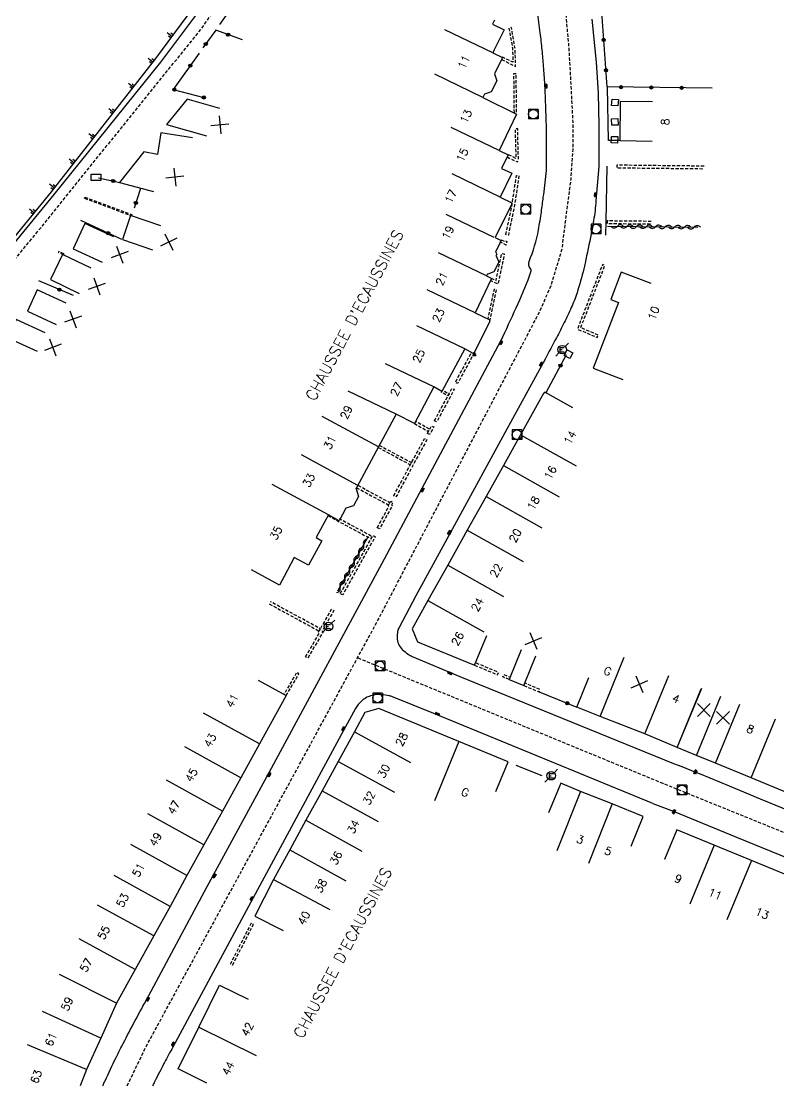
# Model space of a CAD drawing. Header units: millimetres. Extents: x 133000 to 134000, y 143000 to 144000.
# Drawn here: x 133164.5 to 133282.9, y 143000 to 143166.3 of the extents above; entities that cross this region are included whole.
import ezdxf
from ezdxf.enums import TextEntityAlignment as Align

# ---------------------------------------------------------------- set-up
doc = ezdxf.new("R2010")
doc.units = ezdxf.units.MM
doc.linetypes.add('DASHED', pattern=[0.75, 0.5, -0.25])
doc.layers.get('0').update_dxf_attribs({"linetype": 'CONTINUOUS'})
for name, color, linetype in [('W0001', 6, 'DASHED'), ('W0008', 7, 'CONTINUOUS'), ('W0100', 7, 'CONTINUOUS'), ('W0112', 1, 'DASHED'), ('W0211', 2, 'CONTINUOUS'), ('W0310', 3, 'CONTINUOUS'), ('W0322', 7, 'CONTINUOUS'), ('W0400', 7, 'CONTINUOUS'), ('W0420', 7, 'CONTINUOUS'), ('W0471', 7, 'CONTINUOUS'), ('W0851', 7, 'CONTINUOUS'), ('W0989', 7, 'CONTINUOUS'), ('W0991', 7, 'CONTINUOUS'), ('W1102', 7, 'CONTINUOUS'), ('W1471', 7, 'CONTINUOUS')]:
    doc.layers.add(name, color=color, linetype=linetype)
doc.styles.get("Standard").update_dxf_attribs({"font": 'romans.shx', "width": 0.85})

# ---------------------------------------------------------------- blocks, each defined once
blk = doc.blocks.new('t991o')
at = {"color": 0, "linetype": 'Continuous'}
for p, q in [((-1, 1), (1, -1)), ((-1, -1), (1, 1))]:
    blk.add_line(p, q, dxfattribs=at)
blk = doc.blocks.new('t310o')
at = {"color": 0, "linetype": 'Continuous'}
for centre, start, end in [((-0.5, 0.38), 216.8699, 323.1304), ((0.5, -0.37), 36.8699, 143.1303)]:
    blk.add_arc(centre, 0.625, start, end, dxfattribs=at)
blk = doc.blocks.new('t322o')
at = {"color": 0, "linetype": 'Continuous'}
for radius in [0.25, 0.15]:
    blk.add_circle((0, 0), radius, dxfattribs=at)
blk = doc.blocks.new('T400')
for p, q in [((-0.15, 0.3), (0.15, 0.3)), ((-0.15, -0.25), (-0.15, 0.3)), ((-0.15, 0.15), (0.15, 0.15)), ((-0.15, 0), (0.15, 0)), ((0.15, 0.3), (0.15, -0.25)), ((-0.15, -0.15), (0.15, -0.15)), ((-0.15, -0.25), (-0.15, -0.3)), ((-0.15, -0.3), (0.15, -0.3)), ((0.15, -0.3), (0.15, -0.25))]:
    blk.add_line(p, q)
blk = doc.blocks.new('T471')
for p, q in [((-0.333334, 0.333334), (-0.333334, -0.333334)), ((-0.333334, 0.333334), (0.333334, 0.333334)), ((-0.333334, 0), (0, 0)), ((0.500001, 0.500001), (1.000002, 1.000002)), ((-0.500001, -0.500001), (-1.000002, -1.000002)), ((-0.333334, -0.333334), (0.333334, -0.333334))]:
    blk.add_line(p, q)
blk.add_ellipse((0, 0), major_axis=(0.471405, 0.471405), ratio=1, start_param=5.4977871438, end_param=11.780972451)
blk = doc.blocks.new('T420')
for p, q in [((0.75, 0.75), (-0.75, 0.75)), ((-0.75, 0.75), (-0.75, -0.75)), ((0.75, 0.75), (0.75, -0.75)), ((0.75, -0.75), (-0.75, -0.75))]:
    blk.add_line(p, q)
blk.add_ellipse((0, 0), major_axis=(-0.53, 0.53), ratio=1, start_param=3.926991, end_param=10.210176)
blk = doc.blocks.new('T851')
for p, q in [((-0.25, -0.15), (0, 0.32)), ((0, 0.32), (0.25, -0.15)), ((-0.25, -0.15), (0.25, -0.15))]:
    blk.add_line(p, q)
for major_axis in [(-0.106, 0.106), (-0.0354, 0.0354), (-0.0236, 0.0236)]:
    blk.add_ellipse((0, 0), major_axis=major_axis, ratio=1, start_param=3.926991, end_param=10.210176)
blk = doc.blocks.new('t112o')
at = {"color": 0, "linetype": 'Continuous'}
for p, q in [((-0.5, 0.5), (0.5, 0.5)), ((-0.5, -0.5), (-0.5, 0.5)), ((0.5, 0.5), (0.5, -0.5)), ((0.5, -0.5), (-0.5, -0.5))]:
    blk.add_line(p, q, dxfattribs=at)
blk = doc.blocks.new('T1471')
at = {"color": 0, "linetype": 'Continuous', "flags": 128}
blk.add_lwpolyline([(-0.75, -0.5), (-0.75, 0.5), (0.75, 0.5), (0.75, -0.5), (-0.75, -0.5)], dxfattribs=at)
blk = doc.blocks.new('t211o')
at = {"color": 0, "linetype": 'Continuous'}
for p, q in [((-0.29, 0.5), (-0.29, 0)), ((0, 1), (0, 0)), ((0.29, 0.5), (0.29, 0))]:
    blk.add_line(p, q, dxfattribs=at)

msp = doc.modelspace()

# ---------------------------------------------------------------- linework, layer by layer
at = {"layer": 'W0001', "flags": 128}
for points in [[(133181.06, 143000), (133184.05, 143006.19), (133220.02, 143072.29), (133245.45, 143120.78), (133247.32, 143124.99), (133249.04, 143130.76), (133249.66, 143135.75), (133250.44, 143141.67), (133250.75, 143146.2), (133250.75, 143150.56), (133250.44, 143156.49), (133250.13, 143162.1), (133249.32, 143171.05), (133247.92, 143177.76), (133246.2, 143183.99), (133243.24, 143191.95), (133239.65, 143200.05), (133234.5, 143207.23), (133224.92, 143214.22), (133193.88, 143238.7), (133188.1, 143244.15), (133184.51, 143247.58), (133181.71, 143251.48), (133178.74, 143256.47), (133176.56, 143260.99), (133175.31, 143264.42), (133173.91, 143269.1), (133172.81, 143273.47), (133172.19, 143278.3), (133172.03, 143282.36), (133172.35, 143288.59), (133173.13, 143293.43), (133174.37, 143299.51), (133175.78, 143303.87), (133178.28, 143310.05), (133180.94, 143315.82), (133183.9, 143320.97), (133187.49, 143326.89), (133191.08, 143331.1), (133193.11, 143333.44), (133246.51, 143391.68), (133249.78, 143396.21), (133253.68, 143402.75), (133256.65, 143408.83), (133259.3, 143415.85), (133261.33, 143421.93), (133263.04, 143427.23), (133264.31, 143433.25), (133276.96, 143505.51), (133277.59, 143513), (133277.9, 143519.39), (133277.74, 143528.12), (133277.27, 143534.67), (133276.34, 143542.47), (133275.09, 143550.11), (133272.46, 143559.58), (133254.3, 143623.42)], [(133264.82, 143047.2), (133217.05, 143066.83)]]:
    msp.add_lwpolyline(points, dxfattribs=at)
at = {"layer": 'W0001'}
for points in [[(133055.02, 143000), (133067.63, 143015.13), (133086.88, 143037.66), (133104.7, 143058.9), (133140.48, 143101.28), (133166.8, 143133.11), (133192.73, 143165.22), (133199.86, 143175.49)], [(133359.25, 143000), (133347.42, 143007.91), (133328.79, 143018.6), (133313.9, 143026.42), (133303.86, 143031.14), (133284.33, 143039.29), (133264.82, 143047.2)]]:
    msp.add_lwpolyline(points, dxfattribs=at)
at = {"layer": 'W0008'}
for points in [[(133052.24, 143000), (133062.27, 143012.17), (133073.29, 143025.24), (133093.73, 143048.91), (133110.67, 143068.9), (133127.46, 143088.15), (133148.54, 143113.48), (133169.65, 143139.25), (133186.3, 143159.88), (133200.2, 143178.48)], [(133266.42, 143050.32), (133267.77, 143049.86), (133269.86, 143048.99), (133270.61, 143048.7), (133275.12, 143046.83), (133279.97, 143044.84), (133291.18, 143040.24), (133297.56, 143037.62), (133305.57, 143034.22), (133307.77, 143033.23), (133309.82, 143032.29), (133311.71, 143031.38), (133315.81, 143029.39), (133323.09, 143025.68), (133331.48, 143021.11), (133335.32, 143018.92), (133349.78, 143010.55), (133357.17, 143005.75), (133362.93, 143001.8), (133365.39, 143000)], [(133263.22, 143044.08), (133266.53, 143042.83), (133276.31, 143038.84), (133283.08, 143036.05), (133297.08, 143030.27), (133299.09, 143029.41), (133305.2, 143026.69), (133308.55, 143025.14), (133315.42, 143021.77), (133322.56, 143018.06), (133329.62, 143014.11), (133342.04, 143006.98), (133345.05, 143005.27), (133348.42, 143003.22), (133353.3, 143000)]]:
    msp.add_lwpolyline(points, dxfattribs=at)
at = {"layer": 'W0008', "flags": 128}
for points in [[(133177.25, 143000, -0.001592), (133177.59, 143000.75, -0.004142), (133179.31, 143004.39, -0.008389), (133180.2, 143006.16, -0.001657), (133182.06, 143009.71, -0.00162), (133184, 143013.32), (133193.57, 143031.13), (133203.6, 143049.59), (133221.29, 143082.3), (133225.91, 143091.02), (133239.46, 143116.39, 0.013399), (133239.77, 143117.02, 0.001661), (133242.16, 143122.18, 0.02489), (133244.16, 143127.17, 0.26325), (133244.06, 143127.71, 0.020772), (133244.05, 143127.72, -0.024335), (133244.03, 143127.73, -0.275897), (133243.88, 143128.77, 0.05271), (133245.34, 143133.71, 0.009923), (133245.8, 143136.53, 0.003002), (133246.09, 143138.79, 0.012582), (133246.54, 143142.52, 0.024347), (133246.62, 143144.45, 0.000816), (133246.6, 143149.46, 0.006004), (133246.58, 143150.14, 0.002395), (133246.44, 143154.19, 0.004297), (133246.33, 143156.45, 0.004724), (133246.14, 143159.25, 0.005191), (133245.92, 143161.79, 0.005689), (133245.62, 143164.49, 0.004572), (133245.19, 143167.84, 0.004127)], [(133253.68, 143166.61), (133254.38, 143159.93), (133254.68, 143155.04), (133254.78, 143150.02), (133254.77, 143143.6), (133254.33, 143138.26, -0.025473), (133253.95, 143135.12, -0.013889), (133253.58, 143133.06, -0.001347), (133252.62, 143128.5, -0.006846), (133252.42, 143127.6, -0.018556), (133251.37, 143123.88, -0.02892), (133250.47, 143121.57, -0.007478), (133249.36, 143119.21, -0.007313), (133248.14, 143116.84, -0.000604), (133246.36, 143113.48, -0.003554), (133246.06, 143112.92), (133240.06, 143102.01), (133232.53, 143088.12), (133226.18, 143076.51), (133223.54, 143071.57, 0.074661), (133223.33, 143070.97, 0.047498), (133223.24, 143070, 0.106528), (133223.45, 143069.02, 0.099284), (133224.06, 143068.16, 0.034582), (133224.97, 143067.42, 0.054968), (133225.62, 143067.06), (133233.07, 143063.95), (133266.42, 143050.32)], [(133263.22, 143044.08), (133228.98, 143058.13), (133222.51, 143060.77, 0.051053), (133222.05, 143060.9, 0.019156), (133220.8, 143061.08, 0.060534), (133219.84, 143061.07, 0.057861), (133218.86, 143060.82, 0.091), (133217.66, 143060.09, 0.086297), (133216.75, 143058.93), (133214.57, 143054.9), (133199.65, 143027.3), (133188.18, 143006.03, 0.002834), (133186.89, 143003.62, 0.002299), (133185.34, 143000.63, 0.005385), (133185.02, 143000)]]:
    msp.add_lwpolyline(points, format="xyb", dxfattribs=at)
for points in [[(133258.1, 143147.66), (133256.3, 143147.68), (133256.13, 143156.01)], [(133255.93, 143134.97), (133256.07, 143143.68)]]:
    msp.add_lwpolyline(points, dxfattribs=at)
at = {"layer": 'W0100', "flags": 128}
for points in [[(133238.47, 143166.47), (133238.17, 143165.84), (133239.98, 143164.97), (133238.43, 143161.81), (133238.21, 143161.35), (133239.71, 143160.62), (133238.48, 143158.08), (133238.82, 143157.01), (133238.82, 143157.01), (133237.97, 143155.28), (133236.91, 143154.9), (133236.66, 143154.4), (133241.93, 143151.8), (133239.2, 143146.08), (133240.58, 143145.41), (133239.57, 143143.3), (133241.15, 143142.55), (133239.34, 143138.83), (133241.18, 143137.94), (133241.12, 143137.8), (133241.2, 143137.75), (133238.57, 143132.52), (133239.49, 143132.06), (133238.64, 143130.23), (133238.73, 143130.19), (133238.69, 143130.1), (133238.77, 143130.06), (133238.74, 143129.97), (133238.82, 143129.93), (133238.69, 143129.62), (133238.78, 143129.57), (133239.12, 143128.65), (133239.12, 143128.65), (133238.37, 143127.14), (133238.37, 143127.14)], [(133263.1, 143147.53), (133258.1, 143147.59), (133258.17, 143153.82), (133263.17, 143153.76)], [(133238.37, 143127.14), (133237.44, 143126.8), (133237.39, 143126.83), (133237.23, 143126.51), (133237.93, 143126.18), (133237.87, 143126.05), (133237.88, 143126.05), (133237.96, 143126.01), (133235.47, 143120.74), (133237.73, 143119.63), (133237.67, 143119.49), (133237.76, 143119.44), (133235.3, 143114.51), (133235.22, 143114.55), (133235.13, 143114.41), (133233.84, 143115.1), (133230.23, 143108.43), (133228.96, 143109.16), (133225.94, 143103.46), (133223.12, 143104.91), (133220.32, 143099.8), (133216.94, 143093.52), (133216.81, 143093.29), (133216.87, 143093.26), (133216.87, 143093.26), (133217.21, 143092.06), (133216.42, 143090.61)], [(133262.95, 143125.31), (133258.29, 143127.11), (133256.64, 143122.84), (133257.85, 143122.37), (133253.89, 143112.12), (133258.55, 143110.32)], [(133250.69, 143105.91), (133246.33, 143108.35), (133246.25, 143108.21), (133246.19, 143108.25), (133242.52, 143101.7), (133239.85, 143096.88), (133237.15, 143092.06), (133234.21, 143086.79), (133231.15, 143081.31), (133228.07, 143075.8), (133225.58, 143071.39), (133226.41, 143069.36), (133235.36, 143065.69), (133237.26, 143070.32)], [(133216.42, 143090.61), (133215.24, 143090.23), (133214.19, 143088.27), (133212.5, 143089.18), (133211.95, 143088.16), (133210.58, 143085.63), (133211.48, 143085.15), (133209.4, 143081.3), (133207.18, 143082.5)], [(133207.18, 143082.5), (133205.59, 143079.55), (133204.85, 143078.19), (133200.46, 143080.57)], [(133242.64, 143068.1), (133240.77, 143063.46), (133243.06, 143062.53), (133244.94, 143067.17)], [(133201.53, 143063.36), (133205.9, 143060.94), (133201.72, 143053.39), (133198.83, 143048.11), (133195.93, 143042.9), (133193.05, 143037.64), (133190.4, 143032.84), (133187.76, 143028.02), (133185.2, 143023.39), (133182.3, 143018.14), (133179.41, 143012.88), (133176.92, 143007.44), (133174.69, 143002.51), (133173.72, 143000)], [(133261.94, 143054.95), (133261.94, 143054.95), (133254.96, 143057.69), (133251.32, 143059.16), (133253.2, 143063.79)], [(133238.68, 143045.96), (133240.58, 143050.59), (133232.9, 143053.75), (133220.4, 143058.94), (133218.22, 143058.31), (133216.58, 143055.29), (133214.05, 143050.67), (133211.52, 143046.07), (133208.99, 143041.46), (133206.46, 143036.85), (133203.9, 143032.24), (133200.99, 143026.51), (133205.44, 143024.24)], [(133259.84, 143037.44), (133261.71, 143042.08), (133256.87, 143044.02), (133251.93, 143045.97), (133248.83, 143047.25), (133246.93, 143042.62)], [(133193.5, 143000.41), (133189.01, 143002.62), (133192.24, 143009.17), (133195.48, 143015.71), (133199.96, 143013.5)]]:
    msp.add_lwpolyline(points, dxfattribs=at)
at = {"layer": 'W0100'}
for points in [[(133195.54, 143152.69), (133190.45, 143154.11), (133187.2, 143150.18), (133193.47, 143148.39)], [(133191.26, 143148.1), (133186.32, 143148.86), (133185.8, 143145.48), (133183.67, 143145.89), (133179.87, 143141.1), (133185.15, 143139.72)], [(133186.32, 143134.31), (133181.59, 143135.95), (133180.3, 143132.21), (133185.02, 143130.57)], [(133178.97, 143132.64), (133174.42, 143134.71), (133172.61, 143130.72), (133177.17, 143128.65)], [(133175.44, 143127.7), (133170.93, 143129.86), (133169.05, 143125.94), (133173.55, 143123.77)], [(133171.53, 143122.26), (133166.99, 143124.36), (133165.45, 143121.02), (133169.98, 143118.92)], [(133168.26, 143117.62), (133163.7, 143119.69), (133162.41, 143116.83), (133166.96, 143114.77)], [(133284.39, 143045.69), (133278.57, 143048.09), (133273.02, 143050.38), (133270.02, 143051.61), (133267.03, 143052.85), (133261.94, 143054.95), (133261.94, 143054.95), (133261.94, 143054.95), (133261.94, 143054.95), (133261.94, 143054.95), (133261.94, 143054.95), (133261.94, 143054.95), (133261.94, 143054.95), (133261.94, 143054.95), (133261.94, 143054.95), (133261.94, 143054.95), (133261.94, 143054.95), (133261.94, 143054.95), (133261.94, 143054.95), (133261.94, 143054.95), (133261.94, 143054.95), (133261.94, 143054.95), (133261.94, 143054.95), (133261.94, 143054.95), (133261.94, 143054.95), (133261.94, 143054.95), (133261.94, 143054.95), (133261.94, 143054.95), (133261.94, 143054.95), (133261.94, 143054.95), (133261.94, 143054.95), (133261.94, 143054.95), (133261.94, 143054.95), (133261.94, 143054.95), (133261.94, 143054.95), (133261.94, 143054.95), (133261.94, 143054.95), (133261.94, 143054.95), (133261.94, 143054.95), (133261.94, 143054.95), (133261.94, 143054.95), (133261.94, 143054.95), (133261.94, 143054.95), (133261.94, 143054.95), (133261.94, 143054.95), (133261.94, 143054.95), (133261.94, 143054.95), (133261.94, 143054.95), (133261.94, 143054.95), (133261.94, 143054.95), (133261.94, 143054.95), (133261.94, 143054.95), (133261.94, 143054.95), (133261.94, 143054.95), (133261.94, 143054.95), (133261.94, 143054.95), (133261.94, 143054.95), (133261.94, 143054.95), (133261.94, 143054.95), (133261.94, 143054.95), (133261.94, 143054.95), (133261.94, 143054.95), (133261.94, 143054.95), (133261.94, 143054.95), (133261.94, 143054.95), (133261.94, 143054.95), (133261.94, 143054.95), (133261.94, 143054.95), (133261.94, 143054.95), (133261.94, 143054.95), (133261.94, 143054.95), (133261.94, 143054.95), (133261.94, 143054.95), (133261.94, 143054.95), (133261.94, 143054.95), (133261.94, 143054.95), (133261.94, 143054.95), (133261.94, 143054.95), (133261.94, 143054.95), (133261.94, 143054.95), (133261.94, 143054.95), (133261.94, 143054.95), (133261.94, 143054.95), (133261.94, 143054.95), (133261.94, 143054.95), (133261.94, 143054.95), (133261.94, 143054.95), (133261.94, 143054.95), (133261.94, 143054.95), (133261.94, 143054.95), (133261.94, 143054.95), (133261.94, 143054.95), (133261.94, 143054.95), (133261.94, 143054.95), (133261.94, 143054.95), (133261.94, 143054.95), (133261.94, 143054.95), (133261.94, 143054.95), (133261.94, 143054.95), (133261.94, 143054.95), (133261.94, 143054.95), (133261.94, 143054.95), (133261.94, 143054.95), (133261.94, 143054.95), (133261.94, 143054.95), (133261.94, 143054.95), (133261.94, 143054.95), (133261.94, 143054.95), (133261.94, 143054.95), (133261.94, 143054.95), (133261.94, 143054.95), (133261.94, 143054.95)], [(133287.21, 143031.63), (133278.63, 143035.18), (133272.79, 143037.59), (133266.94, 143039.98), (133265.04, 143035.36), (133265.04, 143035.36), (133265.04, 143035.36), (133265.04, 143035.36), (133265.04, 143035.36), (133265.04, 143035.36), (133265.04, 143035.36), (133265.04, 143035.36), (133265.04, 143035.36), (133265.04, 143035.36), (133265.04, 143035.36), (133265.04, 143035.36), (133265.04, 143035.36), (133265.04, 143035.36), (133265.04, 143035.36), (133265.04, 143035.36), (133265.04, 143035.36), (133265.04, 143035.36), (133265.04, 143035.36), (133265.04, 143035.36), (133265.04, 143035.36), (133265.04, 143035.36), (133265.04, 143035.36), (133265.04, 143035.36), (133265.04, 143035.36), (133265.04, 143035.36), (133265.04, 143035.36), (133265.04, 143035.36), (133265.04, 143035.36), (133265.04, 143035.36), (133265.04, 143035.36), (133265.04, 143035.36), (133265.04, 143035.36), (133265.04, 143035.36), (133265.04, 143035.36), (133265.04, 143035.36), (133265.04, 143035.36), (133265.04, 143035.36), (133265.04, 143035.36), (133265.04, 143035.36), (133265.04, 143035.36), (133265.04, 143035.36), (133265.04, 143035.36), (133265.04, 143035.36), (133265.04, 143035.36), (133265.04, 143035.36), (133265.04, 143035.36), (133265.04, 143035.36), (133265.04, 143035.36), (133265.04, 143035.36), (133265.04, 143035.36), (133265.04, 143035.36), (133265.04, 143035.36), (133265.04, 143035.36), (133265.04, 143035.36), (133265.04, 143035.36), (133265.04, 143035.36), (133265.04, 143035.36), (133265.04, 143035.36), (133265.04, 143035.36), (133265.04, 143035.36), (133265.04, 143035.36), (133265.04, 143035.36), (133265.04, 143035.36), (133265.04, 143035.36), (133265.04, 143035.36), (133265.04, 143035.36), (133265.04, 143035.36), (133265.04, 143035.36), (133265.04, 143035.36), (133265.04, 143035.36), (133265.04, 143035.36), (133265.04, 143035.36), (133265.04, 143035.36), (133265.04, 143035.36), (133265.04, 143035.36), (133265.04, 143035.36), (133265.04, 143035.36), (133265.04, 143035.36), (133265.04, 143035.36), (133265.04, 143035.36), (133265.04, 143035.36), (133265.04, 143035.36), (133265.04, 143035.36), (133265.04, 143035.36), (133265.04, 143035.36), (133265.04, 143035.36), (133265.04, 143035.36), (133265.04, 143035.36), (133265.04, 143035.36), (133265.04, 143035.36), (133265.04, 143035.36), (133265.04, 143035.36), (133265.04, 143035.36), (133265.04, 143035.36), (133265.04, 143035.36), (133265.04, 143035.36), (133265.04, 143035.36), (133265.04, 143035.36), (133265.04, 143035.36), (133265.04, 143035.36), (133265.04, 143035.36), (133265.04, 143035.36), (133265.04, 143035.36), (133265.04, 143035.36), (133265.04, 143035.36), (133265.04, 143035.36), (133265.04, 143035.36), (133265.04, 143035.36), (133265.04, 143035.36)]]:
    msp.add_lwpolyline(points, dxfattribs=at)
at = {"layer": 'W0112'}
for p, q in [((133174.39, 143138.64), (133181.75, 143135.9)), ((133171.11, 143129.79), (133170.31, 143130.18)), ((133171.14, 143129.96), (133171.11, 143129.79))]:
    msp.add_line(p, q, dxfattribs=at)
at = {"layer": 'W0112', "flags": 128}
for points in [[(133239.56, 143160.32), (133241.77, 143159.24), (133241.67, 143162.2), (133241.1, 143165.32), (133240.71, 143165.25), (133241.27, 143162.16), (133241.35, 143159.9), (133239.74, 143160.68)], [(133240.43, 143145.09), (133242.05, 143144.31), (133242.21, 143144.66), (133242.09, 143149.47), (133241.69, 143149.46), (133241.8, 143144.87), (133241.8, 143144.87), (133240.6, 143145.45)], [(133271.23, 143143.66), (133257.57, 143143.81), (133257.57, 143143.41), (133271.19, 143143.26)], [(133262.96, 143135.03), (133256.1, 143135.1), (133256.1, 143134.7), (133262.95, 143134.63)], [(133237.93, 143126.18), (133238.72, 143125.8), (133239.61, 143130.02), (133240, 143129.94), (133239, 143125.23), (133237.84, 143125.77)], [(133237.76, 143119.44), (133238.79, 143124.32), (133238.4, 143124.4), (133237.42, 143119.79)], [(133235.3, 143114.51), (133232.69, 143109.69), (133232.34, 143109.88), (133234.88, 143114.55)], [(133225.94, 143103.46), (133228.15, 143102.21), (133228.34, 143102.56), (133226.11, 143103.78)], [(133220.46, 143100.06), (133225.49, 143097.34), (133225.3, 143096.99), (133220.27, 143099.7)], [(133216.89, 143093.43), (133221.93, 143090.72), (133222.12, 143091.07), (133217.08, 143093.79)], [(133212.44, 143089.06), (133219.18, 143085.43), (133219.38, 143085.78), (133214.25, 143088.54)], [(133203.27, 143075.26), (133211.07, 143071.03), (133211.27, 143071.38), (133203.46, 143075.61)], [(133235.36, 143065.69), (133238.93, 143064.21), (133239.08, 143064.58), (133235.52, 143066.06)], [(133205.9, 143060.94), (133207.9, 143064.37), (133207.55, 143064.57), (133205.55, 143061.14)], [(133240.77, 143063.46), (133239.77, 143063.87), (133239.93, 143064.24), (133240.92, 143063.83)], [(133243.06, 143062.53), (133245.44, 143061.52), (133245.59, 143061.88), (133243.22, 143062.9)]]:
    msp.add_lwpolyline(points, dxfattribs=at)
for points in [[(133241.52, 143151.99), (133241.93, 143151.8), (133241.85, 143158.1), (133241.45, 143158.09)], [(133240.24, 143132.96), (133241.22, 143137.69), (133241.9, 143142.2), (133242.29, 143142.14), (133241.61, 143137.62), (133240.63, 143132.87)], [(133239.53, 143132.14), (133240.01, 143131.92), (133240.03, 143132), (133240.42, 143131.91), (133240.29, 143131.34), (133239.36, 143131.78)], [(133254.68, 143117.26), (133251.95, 143118.43), (133255.72, 143128.14), (133255.35, 143128.29), (133251.43, 143118.21), (133254.53, 143116.89)], [(133229.07, 143103.88), (133231.27, 143107.93), (133231.82, 143108.98), (133232.18, 143108.8), (133231.62, 143107.75), (133229.42, 143103.69)], [(133231.36, 143108.11), (133231.17, 143107.76), (133230.17, 143108.31), (133230.36, 143108.66)], [(133227.99, 143101.9), (133228.63, 143103.11), (133228.99, 143102.92), (133228.34, 143101.72)], [(133222.71, 143092.17), (133225.4, 143097.17), (133227.54, 143101.1), (133227.89, 143100.91), (133225.75, 143096.98), (133223.07, 143091.98)], [(133220.15, 143087.18), (133221.95, 143090.51), (133221.85, 143090.58), (133222.25, 143091.3), (133222.6, 143091.11), (133222.38, 143090.7), (133222.48, 143090.64), (133220.5, 143086.99)], [(133214.37, 143076.89), (133219.28, 143085.62), (133219.5, 143085.97), (133219.84, 143085.76), (133219.63, 143085.42), (133214.72, 143076.69)], [(133208.94, 143067), (133211.14, 143070.78), (133210.97, 143070.87), (133213.01, 143074.45), (133213.35, 143074.25), (133211.52, 143071.02), (133211.69, 143070.93), (133209.28, 143066.8)], [(133197.53, 143018.84), (133200.79, 143025.19), (133200.43, 143025.37), (133197.18, 143019.02)]]:
    msp.add_lwpolyline(points, close=True, dxfattribs=at)
at = {"layer": 'W0112'}
for points in [[(133174.39, 143138.64), (133174.43, 143138.82), (133181.81, 143136.07)], [(133171.14, 143129.96), (133170.35, 143130.35), (133170.31, 143130.18)]]:
    msp.add_lwpolyline(points, dxfattribs=at)
at = {"layer": 'W0211'}
msp.add_lwpolyline([(133050.89, 143000), (133061.62, 143013.17), (133072.53, 143026.48), (133092.42, 143050.58), (133109.85, 143069.53), (133127.1, 143088.64), (133148.12, 143113.88), (133169.2, 143139.63), (133185.55, 143160.48), (133199.34, 143179.18)], dxfattribs=at)
at = {"layer": 'W0310', "flags": 128}
for points in [[(133256.15, 143134.26), (133270.25, 143134.11)], [(133218.74, 143085.79), (133213.95, 143077.28)]]:
    msp.add_lwpolyline(points, dxfattribs=at)
at = {"layer": 'W0322'}
for p, q in [((133198.65, 143170.22), (133195.48, 143165.79)), ((133176.55, 143141.86), (133179.89, 143141.11)), ((133183.11, 143140.18), (133182.17, 143137.08)), ((133180.23, 143132.19), (133173.8, 143135.15)), ((133172.64, 143123.43), (133167.27, 143125.74))]:
    msp.add_line(p, q, dxfattribs=at)
at = {"layer": 'W0322', "flags": 128}
for points in [[(133272.48, 143155.84), (133256.1, 143156.03), (133255.27, 143166.99), (133254.28, 143173.81), (133252.13, 143183.84)], [(133255.86, 143132.88), (133255.93, 143134.97)], [(133246.55, 143108.29), (133249.73, 143114.26)], [(133245.44, 143061.52), (133251.32, 143059.16)], [(133245.91, 143048.4), (133241.85, 143050.03)]]:
    msp.add_lwpolyline(points, dxfattribs=at)
at = {"layer": 'W0322'}
for points in [[(133199.08, 143163.37), (133194.93, 143164.92), (133192.9, 143162.15)], [(133192.3, 143161.3), (133188.26, 143155.64), (133193.06, 143154.39)]]:
    msp.add_lwpolyline(points, dxfattribs=at)
at = {"layer": 'W1102'}
for p, q in [((133267.03, 143052.85), (133270.86, 143062.09)), ((133270.02, 143051.61), (133273.83, 143060.86)), ((133273.02, 143050.38), (133276.82, 143059.62)), ((133278.57, 143048.09), (133282.38, 143057.34)), ((133272.79, 143037.59), (133268.98, 143028.34)), ((133278.63, 143035.18), (133274.8, 143025.94))]:
    msp.add_line(p, q, dxfattribs=at)
at = {"layer": 'W1102', "flags": 128}
for points in [[(133238.21, 143161.35), (133230.7, 143164.96)], [(133236.66, 143154.4), (133229.15, 143158.01)], [(133239.2, 143146.08), (133231.68, 143149.69)], [(133239.34, 143138.83), (133231.83, 143142.44)], [(133238.43, 143132.52), (133230.92, 143136.13)], [(133237.23, 143126.51), (133229.72, 143130.13)], [(133235.47, 143120.74), (133227.95, 143124.36)], [(133233.84, 143115.1), (133226.33, 143118.72)], [(133228.96, 143109.16), (133221.45, 143112.77)], [(133223.12, 143104.91), (133215.61, 143108.52)], [(133220.32, 143099.8), (133211.54, 143104.57)], [(133242.52, 143101.7), (133251.25, 143096.84)], [(133217.08, 143093.79), (133208.3, 143098.56)], [(133239.85, 143096.88), (133248.59, 143092.02)], [(133212.5, 143089.18), (133203.72, 143093.95)], [(133237.15, 143092.06), (133245.88, 143087.18)], [(133234.21, 143086.79), (133242.95, 143081.92)], [(133231.15, 143081.31), (133239.88, 143076.43)], [(133228.07, 143075.8), (133236.8, 143070.92)], [(133254.96, 143057.69), (133258.72, 143066.95)], [(133261.94, 143054.95), (133265.7, 143064.11)], [(133267.03, 143052.85), (133270.79, 143062.01)], [(133201.72, 143053.39), (133192.96, 143058.21)], [(133216.58, 143055.29), (133225.34, 143050.48)], [(133232.9, 143053.75), (133229.08, 143044.51)], [(133198.83, 143048.11), (133190.07, 143052.93)], [(133214.05, 143050.67), (133222.82, 143045.86)], [(133195.93, 143042.9), (133187.18, 143047.73)], [(133211.52, 143046.07), (133220.29, 143041.26)], [(133251.93, 143045.97), (133248.19, 143036.69)], [(133256.87, 143044.02), (133253.17, 143034.73)], [(133193.05, 143037.64), (133184.3, 143042.47)], [(133208.99, 143041.46), (133217.75, 143036.64)], [(133190.4, 143032.84), (133181.65, 143037.68)], [(133206.46, 143036.85), (133215.21, 143032.02)], [(133187.76, 143028.02), (133179, 143032.85)], [(133203.9, 143032.24), (133212.74, 143027.55)], [(133185.2, 143023.39), (133176.44, 143028.23)], [(133182.3, 143018.14), (133173.54, 143022.97)], [(133179.41, 143012.88), (133170.47, 143017.38)], [(133176.92, 143007.44), (133167.82, 143011.58)], [(133192.24, 143009.17), (133201.21, 143004.74)], [(133174.69, 143002.51), (133165.46, 143006.37)]]:
    msp.add_lwpolyline(points, dxfattribs=at)

# ---------------------------------------------------------------- block references
at = {"layer": 'W0112'}
for p, rotation in [((133257.3, 143153.6), 265.4691177029206), ((133257.27, 143150.56), 272.1986767047961), ((133257.22, 143147.79), 268.047356309727), ((133250.03, 143114.3), 242.9064183561548)]:
    msp.add_blockref('t112o', p, dxfattribs=dict(at, rotation=rotation))
at = {"layer": 'W0211'}
for p, rotation in [((133188.11, 143163.94), 53.60347282568973), ((133185.12, 143159.93), 51.89021673291846), ((133182.04, 143156), 51.89021673291846), ((133178.95, 143152.06), 51.89021673291846), ((133175.87, 143148.13), 51.89021673291846), ((133172.78, 143144.2), 51.89021673291846), ((133169.7, 143140.26), 51.89021673291846), ((133166.54, 143136.38), 50.6921587220824)]:
    msp.add_blockref('t211o', p, dxfattribs=dict(at, rotation=rotation))
at = {"layer": 'W0310'}
for p, rotation in [((133257.65, 143134.25), 359.3534649473636), ((133259.15, 143134.23), 359.3534649473636), ((133260.65, 143134.21), 359.3534649473636), ((133262.15, 143134.2), 359.3534649473636), ((133263.65, 143134.18), 359.3534649473636), ((133265.15, 143134.16), 359.3534649473636), ((133266.65, 143134.15), 359.3534649473636), ((133268.15, 143134.13), 359.3534649473636), ((133269.65, 143134.11), 359.3534649473636), ((133218.01, 143084.49), 240.5967981859509), ((133217.27, 143083.18), 240.5967981859509), ((133215.8, 143080.56), 240.5967981859509), ((133216.53, 143081.87), 240.5967981859509), ((133215.06, 143079.26), 240.5967981859509), ((133214.32, 143077.95), 240.5967981859509)]:
    msp.add_blockref('t310o', p, dxfattribs=dict(at, rotation=rotation))
at = {"layer": 'W0322'}
for p, rotation in [((133193.34, 143162.75), 233.8304306361047), ((133196.85, 143164.2), 159.4622226382041), ((133255.54, 143163.38), 94.34714101001597), ((133190.92, 143159.36), 234.4690525652587), ((133255.9, 143158.64), 94.34714101001597), ((133188.43, 143155.6), 345.4535785803404), ((133258.23, 143156), 179.3534649472862), ((133262.98, 143155.95), 179.3534649472862), ((133267.73, 143155.89), 179.3534649472862), ((133193.03, 143154.4), 345.4535785803404), ((133178.87, 143141.34), 347.4311407393267), ((133182.42, 143137.91), 253.2178545717633), ((133178.08, 143133.18), 155.2509290792064), ((133170.46, 143124.37), 156.7588792696968), ((133248.78, 143112.49), 61.98689085964778), ((133249.85, 143059.75), 338.172467859196)]:
    msp.add_blockref('t322o', p, dxfattribs=dict(at, rotation=rotation))
at = {"layer": 'W0400'}
for p, rotation in [((133246.5, 143156.15), 183.1771113377211), ((133254.25, 143139.19), 355.2857209362013), ((133239.45, 143116.06), 151.9003516215109), ((133245.76, 143112.72), 149.229768223873), ((133227.19, 143093.09), 331.5288885823965), ((133231.42, 143086.4), 151.3405395370675), ((133231.5, 143064.45), 67.30280015082941), ((133229.52, 143058.08), 246.234394064772), ((133214.86, 143055.76), 331.8776120277127), ((133203.23, 143048.61), 149.9501788873191), ((133269.86, 143048.99), 157.2961532565172), ((133266.53, 143042.83), 337.7330170608947), ((133194.66, 143032.83), 330.9568908475677), ((133200.53, 143029.25), 331.2780645659868), ((133184.27, 143013.52), 332.6259289947987), ((133188.26, 143006.52), 333.5292575171472)]:
    msp.add_blockref('T400', p, dxfattribs=dict(at, rotation=rotation))
at = {"layer": 'W0420'}
for p in [(133244.53, 143151.78), (133243.33, 143136.9), (133254.32, 143133.85), (133241.98, 143101.7), (133220.55, 143065.56), (133220.19, 143060.59), (133267.78, 143046.2)]:
    msp.add_blockref('T420', p, dxfattribs=at)
at = {"layer": 'W0471'}
for p in [(133249.03, 143114.99), (133212.51, 143071.74), (133247.33, 143048.43)]:
    msp.add_blockref('T471', p, dxfattribs=at)
at = {"layer": 'W0851'}
msp.add_blockref('T851', (133235.32, 143114.24), dxfattribs=at)
at = {"layer": 'W0991'}
for p, rotation in [((133195.56, 143150.1), 230.3639845464616), ((133188.5, 143141.94), 231.5351099935428), ((133187.56, 143131.79), 250.8814689273392), ((133179.89, 143129.82), 245.6282934642437), ((133176.3, 143124.87), 244.3583935168018), ((133172.57, 143119.75), 245.1958463026598), ((133169.43, 143115.37), 245.6137064746678), ((133244.54, 143069.49), 337.9522874724927), ((133261.11, 143062.73), 337.9522874724927)]:
    msp.add_blockref('t991o', p, dxfattribs=dict(at, rotation=rotation))
for p in [(133271.2, 143058.7), (133274.19, 143057.46)]:
    msp.add_blockref('t991o', p, dxfattribs=at)
at = {"layer": 'W1471'}
msp.add_blockref('T1471', (133176.17, 143141.91), dxfattribs=at)

# ---------------------------------------------------------------- texts
at = {"layer": 'W0989'}
for rotation, p in [(62.0468, (133216.58, 143120.37)), (61.837, (133214.73, 143020.75))]:
    msp.add_text("CHAUSSEE D'ECAUSSINES", height=1.75, rotation=rotation, dxfattribs=at).set_placement(p, align=Align.MIDDLE)
at = {"layer": 'W0991'}
for s, rotation, p in [('11', 64.2288, (133233.69, 143159.93)), ('13', 64.2288, (133234.01, 143151.44)), ('8', 89.3535, (133265.13, 143150.57)), ('15', 64.2288, (133233.43, 143145.4)), ('17', 64.2288, (133231.62, 143138.94)), ('19', 64.2288, (133231.19, 143133.28)), ('21', 64.2288, (133230.22, 143126.08)), ('10', 68.8725, (133263.32, 143120.7)), ('23', 64.2288, (133229.7, 143120.37)), ('25', 64.2288, (133226.62, 143114)), ('27', 64.2288, (133223.14, 143108.8)), ('29', 64.2288, (133215.3, 143105.2)), ('14', 60.7375, (133250.29, 143101.26)), ('31', 64.2288, (133212.73, 143100.51)), ('16', 60.7375, (133247.2, 143095.78)), ('33', 61.6623, (133209.45, 143094.6)), ('18', 60.7375, (133244.56, 143091.02)), ('35', 61.6623, (133204.32, 143086.35)), ('20', 60.7375, (133241.71, 143085.94)), ('22', 60.7375, (133238.71, 143080.5)), ('24', 60.7375, (133235.8, 143075.17)), ('26', 60.7375, (133232.69, 143069.84)), ('G', 337.7803, (133256.15, 143064.76)), ('41', 60.7375, (133197.47, 143060.16)), ('4', 337.7803, (133266.84, 143060.46)), ('43', 60.7375, (133194.02, 143053.96)), ('28', 62.1082, (133223.95, 143054.12)), ('8', 337.6401, (133278.46, 143055.71)), ('30', 62.1082, (133221.16, 143049.16)), ('45', 60.7375, (133191.09, 143048.54)), ('32', 62.1082, (133218.85, 143044.95)), ('G', 338.2833, (133233.87, 143045.83)), ('47', 60.7375, (133188.33, 143043.47)), ('34', 62.1082, (133216.4, 143040.47)), ('49', 60.7375, (133185.49, 143038.49)), ('3', 338.2833, (133251.87, 143038.47)), ('5', 338.2833, (133256.23, 143036.66)), ('36', 62.1082, (133213.69, 143035.58)), ('51', 60.7375, (133182.82, 143033.7)), ('38', 62.1082, (133211.31, 143031.23)), ('9', 337.7067, (133267.19, 143032.32)), ('53', 60.7375, (133180.33, 143028.98)), ('11', 337.6248, (133272.95, 143029.95)), ('40', 62.1082, (133208.68, 143026.19)), ('13', 337.5121, (133280.3, 143026.92)), ('55', 60.7375, (133177.4, 143023.92)), ('57', 60.7375, (133174.64, 143018.85)), ('59', 65.548, (133171.66, 143012.79)), ('42', 63.7353, (133199.85, 143008.83)), ('61', 65.548, (133169.14, 143007.24)), ('44', 63.7353, (133196.86, 143002.71)), ('63', 69.2899, (133166.83, 143001.41))]:
    msp.add_text(s, height=1.25, rotation=rotation, dxfattribs=at).set_placement(p, align=Align.MIDDLE)

doc.saveas('drawing.dxf')
